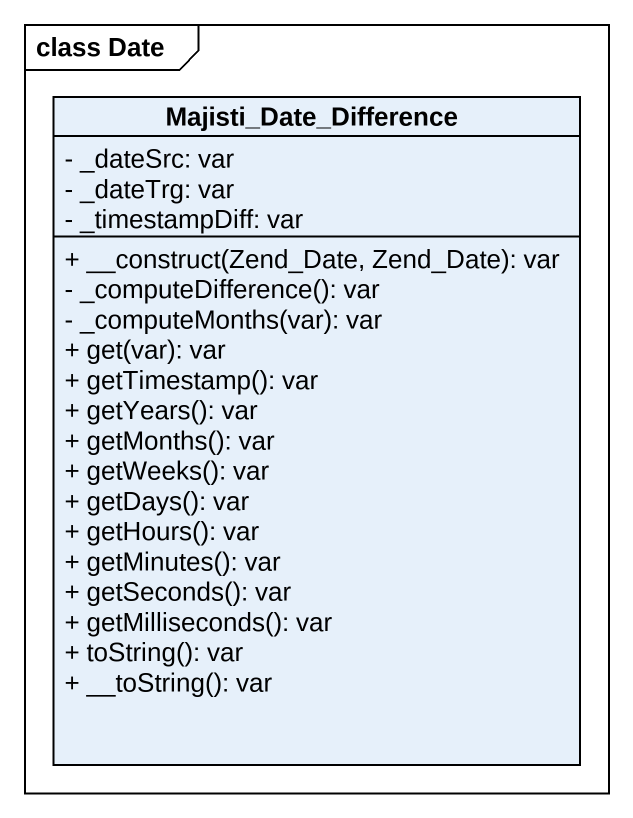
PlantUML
@startuml
mainframe class Date
hide circle
hide empty members
skinparam classAttributeIconSize 0
class Majisti_Date_Difference {
  - _dateSrc: var
  - _dateTrg: var
  - _timestampDiff: var
  + __construct(Zend_Date, Zend_Date): var
  - _computeDifference(): var
  - _computeMonths(var): var
  + get(var): var
  + getTimestamp(): var
  + getYears(): var
  + getMonths(): var
  + getWeeks(): var
  + getDays(): var
  + getHours(): var
  + getMinutes(): var
  + getSeconds(): var
  + getMilliseconds(): var
  + toString(): var
  + __toString(): var
}
@enduml
